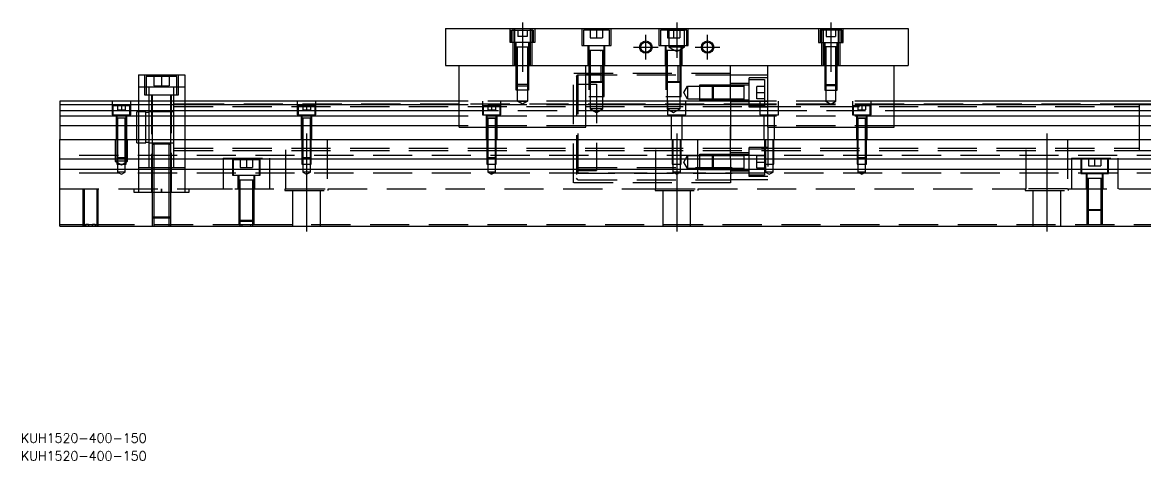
# Model space of a CAD drawing. Extents: x -12 to 605, y -293 to 77.
# Drawn here: x -12.1 to 352, y -292.5 to -150.4 of the extents above; entities that cross this region are included whole.
import ezdxf

# ---------------------------------------------------------------- set-up
doc = ezdxf.new("R2010")
doc.units = 0
doc.linetypes.add('CENTER', pattern=[50.8, 31.75, -6.35, 6.35, -6.35])
doc.linetypes.add('DASHED', pattern=[19.05, 12.7, -6.35])
doc.layers.get('0').update_dxf_attribs({"linetype": 'CONTINUOUS'})
doc.layers.add('CENTER', color=1, linetype='CENTER')
doc.styles.get("Standard").update_dxf_attribs({"font": 'txt.shx', "height": 3, "bigfont": 'bigfont.shx'})

# ---------------------------------------------------------------- blocks, each defined once
blk = doc.blocks.new('*U2')
at = {"color": 7, "linetype": 'CONTINUOUS'}
blk.add_text('KUH1520-400-150', height=3, dxfattribs=at).set_placement((-12.61, -292.5))
blk = doc.blocks.new('*U3')
at = {"color": 7, "linetype": 'CONTINUOUS'}
blk.add_text('KUH1520-400-150', height=3, dxfattribs=at).set_placement((-12.61, -286.72))

msp = doc.modelspace()

# ---------------------------------------------------------------- linework, layer by layer
at = {"color": 7, "linetype": 'CONTINUOUS'}
for p, q in [((125, -152.45), (275, -152.45)), ((125, -152.45), (125, -164.45)), ((275, -152.45), (275, -164.45)), ((25.5, -167.45), (25.5, -175.95)), ((25.5, -167.45), (40.5, -167.45)), ((40.5, -167.45), (40.5, -175.95)), ((125, -164.45), (275, -164.45)), ((129.5, -184.45), (129.5, -164.45)), ((170.5, -184.45), (170.5, -164.45)), ((217.5, -175.95), (217.5, -164.45)), ((217.5, -167.45), (229.5, -167.45)), ((229.5, -184.45), (229.5, -164.45)), ((270.5, -184.45), (270.5, -164.45)), ((129.5, -175.95), (0, -175.95)), ((0, -175.95), (0, -177.202272)), ((0, -177.202272), (0, -178.97668)), ((129.5, -177.202272), (0, -177.202272)), ((229.5, -175.95), (170.5, -175.95)), ((229.5, -177.202272), (170.5, -177.202272)), ((400, -175.95), (270.5, -175.95)), ((400, -177.202272), (270.5, -177.202272)), ((350, -184.249932), (350, -176.949994)), ((0, -178.97668), (129.5, -178.97668)), ((0, -178.97668), (0, -180.873076)), ((129.5, -180.873076), (0, -180.873076)), ((0, -180.873076), (0, -183.927372)), ((170.5, -178.97668), (229.5, -178.97668)), ((229.5, -180.873076), (170.5, -180.873076)), ((270.5, -178.97668), (400, -178.97668)), ((400, -180.873076), (270.5, -180.873076)), ((129.5, -183.927372), (0, -183.927372)), ((0, -183.927372), (0, -188.45)), ((129.5, -184.45), (170.5, -184.45)), ((229.5, -183.927372), (170.5, -183.927372)), ((229.5, -184.45), (270.5, -184.45)), ((400, -183.927372), (270.5, -183.927372)), ((350, -188.45), (350, -184.249932)), ((0, -194.75), (0, -188.45)), ((0, -188.45), (400, -188.45)), ((350, -191.950006), (350, -188.45)), ((400, -194.75), (0, -194.75)), ((0, -198.15), (0, -194.75)), ((0, -216.45), (0, -198.15)), ((400, -198.15), (0, -198.15)), ((0, -216.45), (400, -216.45))]:
    msp.add_line(p, q, dxfattribs=at)
at = {"color": 3, "linetype": 'DASHED'}
for p, q in [((146, -156.95), (146, -152.45)), ((147.000006, -152.95), (147.000006, -152.45)), ((147.5, -164.45), (147.5, -152.45)), ((152.5, -152.45), (152.5, -164.45)), ((152.999994, -152.45), (152.999994, -152.95)), ((154, -152.45), (154, -156.95)), ((169.25, -152.45), (169.25, -157.95)), ((178.75, -157.95), (178.75, -152.45)), ((194.25, -152.45), (194.25, -157.95)), ((197.5, -152.95), (197, -152.45)), ((202.5, -152.95), (203, -152.45)), ((203.75, -157.95), (203.75, -152.45)), ((246, -152.45), (246, -156.95)), ((247.000006, -152.45), (247.000006, -152.95)), ((247.5, -152.45), (247.5, -164.45)), ((252.5, -164.45), (252.5, -152.45)), ((252.999994, -152.95), (252.999994, -152.45)), ((254, -156.95), (254, -152.45)), ((146.5, -152.95), (153.5, -152.95)), ((146.5, -156.95), (146.5, -152.95)), ((147.000006, -156.95), (147.000006, -152.95)), ((148.5, -152.95), (148.5, -154.95)), ((150, -154.95), (148.5, -154.95)), ((150, -152.95), (150, -154.95)), ((151.5, -154.95), (150, -154.95)), ((151.5, -152.95), (151.5, -154.95)), ((152.999994, -152.95), (152.999994, -156.95)), ((153.5, -152.95), (153.5, -156.95)), ((178.25, -152.95), (169.75, -152.95)), ((169.75, -152.95), (169.75, -157.95)), ((172, -152.95), (172, -155.45)), ((172, -155.45), (174, -155.45)), ((174, -152.95), (174, -155.45)), ((174, -155.45), (176, -155.45)), ((176, -152.95), (176, -155.45)), ((178.25, -157.95), (178.25, -152.95)), ((203.25, -152.95), (194.75, -152.95)), ((194.75, -152.95), (194.75, -157.95)), ((197, -152.95), (197, -155.45)), ((197, -155.45), (199, -155.45)), ((197.5, -152.95), (197.5, -158.45)), ((197.5, -152.95), (202.5, -152.95)), ((199, -152.95), (199, -155.45)), ((199, -155.45), (201, -155.45)), ((200, -152.95), (200, -155.45)), ((201, -152.95), (201, -155.45)), ((202.5, -158.45), (202.5, -152.95)), ((203.25, -157.95), (203.25, -152.95)), ((253.5, -152.95), (246.5, -152.95)), ((246.5, -152.95), (246.5, -156.95)), ((247.000006, -152.95), (247.000006, -156.95)), ((248.5, -152.95), (248.5, -154.95)), ((248.5, -154.95), (250, -154.95)), ((250, -152.95), (250, -154.95)), ((250, -154.95), (251.5, -154.95)), ((251.5, -152.95), (251.5, -154.95)), ((252.999994, -156.95), (252.999994, -152.95)), ((253.5, -156.95), (253.5, -152.95)), ((154, -156.95), (146, -156.95)), ((147.000006, -164.45), (147.000006, -156.95)), ((147.75, -164.45), (147.75, -156.95)), ((147.999994, -158.35), (152.000006, -158.35)), ((147.999994, -158.35), (152.000006, -158.35)), ((147.999994, -158.35), (152.000006, -158.35)), ((148, -158.35), (148, -156.95)), ((148, -158.35), (148, -158.345)), ((148, -158.35), (148.216668, -158.35)), ((148, -158.355), (148, -158.35)), ((148, -164.45), (148, -158.35)), ((148.216668, -158.35), (151.783292, -158.35)), ((148.35, -164.45), (148.35, -158.35)), ((151.65, -158.35), (151.65, -164.45)), ((151.783292, -158.35), (152, -158.35)), ((152, -156.95), (152, -158.35)), ((152, -158.345), (152, -158.35)), ((152, -158.35), (152, -158.355)), ((152, -158.35), (152, -164.45)), ((152.25, -156.95), (152.25, -164.45)), ((152.999994, -156.95), (152.999994, -164.45)), ((169.25, -157.95), (178.75, -157.95)), ((171.25, -157.95), (171.25, -164.45)), ((171.5, -157.95), (171.5, -159.55)), ((171.757468, -159.55), (171.5, -159.55)), ((171.5, -159.55), (171.500006, -174.45)), ((176.242552, -159.55), (171.757468, -159.55)), ((171.9, -159.55), (171.9, -164.45)), ((175.242602, -159.55), (175.5, -159.55)), ((175.5, -159.55), (175.5, -159.545)), ((175.5, -159.555), (175.5, -159.55)), ((176.1, -164.45), (176.1, -159.55)), ((176.5, -159.55), (176.242552, -159.55)), ((176.5, -159.55), (176.5, -157.95)), ((176.5, -164.45), (176.5, -159.55)), ((176.75, -164.45), (176.75, -157.95)), ((194.25, -157.95), (203.75, -157.95)), ((196.25, -157.95), (196.25, -164.45)), ((196.5, -157.95), (196.5, -159.55)), ((196.757468, -159.55), (196.5, -159.55)), ((196.5, -159.55), (196.500006, -174.45)), ((201.242552, -159.55), (196.757468, -159.55)), ((196.9, -159.55), (196.9, -164.45)), ((202.5, -158.45), (197.5, -158.45)), ((197.5, -158.45), (200, -159.893376)), ((200, -159.893376), (202.5, -158.45)), ((200.242602, -159.55), (200.5, -159.55)), ((200.5, -159.55), (200.5, -159.545)), ((200.5, -159.555), (200.5, -159.55)), ((201.1, -164.45), (201.1, -159.55)), ((201.5, -159.55), (201.242552, -159.55)), ((201.5, -159.55), (201.5, -157.95)), ((201.5, -164.45), (201.5, -159.55)), ((201.75, -164.45), (201.75, -157.95)), ((246, -156.95), (254, -156.95)), ((247.000006, -156.95), (247.000006, -164.45)), ((247.75, -156.95), (247.75, -164.45)), ((252.000006, -158.35), (247.999994, -158.35)), ((252.000006, -158.35), (247.999994, -158.35)), ((252.000006, -158.35), (247.999994, -158.35)), ((248, -156.95), (248, -158.35)), ((248, -158.345), (248, -158.35)), ((248.216708, -158.35), (248, -158.35)), ((248, -158.35), (248, -158.355)), ((248, -158.35), (248, -164.45)), ((251.783332, -158.35), (248.216708, -158.35)), ((248.35, -158.35), (248.35, -164.45)), ((251.65, -164.45), (251.65, -158.35)), ((252, -158.35), (251.783332, -158.35)), ((252, -158.35), (252, -156.95)), ((252, -158.35), (252, -158.345)), ((252, -158.355), (252, -158.35)), ((252, -164.45), (252, -158.35)), ((252.25, -164.45), (252.25, -156.95)), ((252.999994, -164.45), (252.999994, -156.95)), ((27.5, -167.45), (27.5, -173.95)), ((38.5, -173.95), (38.5, -167.45)), ((148, -170.6), (148, -164.45)), ((148.000006, -170.600006), (148.000006, -164.45)), ((148.35, -170.95), (148.35, -164.45)), ((151.65, -164.45), (151.65, -170.95)), ((151.999994, -164.45), (151.999994, -170.600006)), ((152, -164.45), (152, -170.6)), ((166.5, -202.45), (166.5, -164.45)), ((217.5, -166.95), (166.5, -166.95)), ((167.5, -167.95), (168, -167.45)), ((168, -167.45), (217.5, -167.45)), ((168, -167.45), (168, -201.45)), ((170.9, -167.45), (170.5, -167.45)), ((175.1, -167.45), (170.9, -167.45)), ((171.9, -164.45), (171.9, -169.95)), ((175.5, -167.45), (175.1, -167.45)), ((175.499994, -169.550006), (175.499994, -164.45)), ((176.1, -169.95), (176.1, -164.45)), ((176.5, -169.55), (176.5, -164.45)), ((196.9, -164.45), (196.9, -169.95)), ((200.499994, -169.550006), (200.499994, -164.45)), ((201.1, -169.95), (201.1, -164.45)), ((201.5, -169.55), (201.5, -164.45)), ((248, -164.45), (248, -170.6)), ((248.000006, -164.45), (248.000006, -170.600006)), ((248.35, -164.45), (248.35, -170.95)), ((251.65, -170.95), (251.65, -164.45)), ((251.999994, -170.600006), (251.999994, -164.45)), ((252, -170.6), (252, -164.45)), ((38, -167.95), (28, -167.95)), ((28, -167.95), (28, -173.95)), ((30.5, -167.95), (30.5, -170.95)), ((30.5, -170.95), (33, -170.95)), ((33, -167.95), (33, -170.95)), ((33, -170.95), (35.5, -170.95)), ((35.5, -167.95), (35.5, -170.95)), ((38, -173.95), (38, -167.95)), ((152, -170.6), (148, -170.6)), ((148.35, -170.95), (148, -170.6)), ((148.000006, -172.45), (148.000006, -170.600006)), ((148.35, -170.95), (151.65, -170.95)), ((148.35, -172.45), (148.35, -170.95)), ((152, -170.6), (151.65, -170.95)), ((151.65, -170.95), (151.65, -172.45)), ((151.999994, -170.600006), (151.999994, -172.45)), ((167.5, -167.95), (167.5, -200.95)), ((167.5, -170.45), (174, -170.45)), ((171.5, -169.55), (176.5, -169.55)), ((171.5, -169.55), (171.9, -169.95)), ((176.1, -169.95), (171.9, -169.95)), ((171.9, -169.95), (171.9, -174.45)), ((174, -170.45), (174, -198.45)), ((176.1, -169.95), (176.5, -169.55)), ((176.1, -174.45), (176.1, -169.95)), ((176.499994, -174.45), (176.499994, -169.550006)), ((196.5, -169.55), (201.5, -169.55)), ((196.5, -169.55), (196.9, -169.95)), ((201.1, -169.95), (196.9, -169.95)), ((196.9, -169.95), (196.9, -174.45)), ((201.1, -169.95), (201.5, -169.55)), ((201.1, -174.45), (201.1, -169.95)), ((201.499994, -174.45), (201.499994, -169.550006)), ((202.287565, -173.2), (203.500001, -171.1)), ((203.500001, -171.1), (203.500001, -175.3)), ((203.500001, -171.1), (209.4, -171.1)), ((207.5, -175.699995), (207.5, -170.700004)), ((207.5, -170.700004), (212.4, -170.700004)), ((209.4, -171.1), (212, -171.1)), ((211.499979, -171.1), (211.899979, -170.7)), ((211.499979, -171.1), (211.499979, -175.3)), ((211.899979, -175.7), (211.899979, -170.7)), ((212, -171.1), (221.9, -171.100001)), ((212.4, -170.700004), (223.5, -170.700004)), ((223.5, -170.200001), (217.5, -170.200001)), ((221.9, -175.7), (221.9, -170.7)), ((223.5, -177.950001), (223.5, -168.450001)), ((229.5, -168.450001), (223.5, -168.450001)), ((223.5, -168.95), (228.5, -168.95)), ((228.5, -168.95), (228.5, -177.45)), ((248, -170.6), (252, -170.6)), ((248, -170.6), (248.35, -170.95)), ((248.000006, -170.600006), (248.000006, -172.45)), ((251.65, -170.95), (248.35, -170.95)), ((248.35, -170.95), (248.35, -172.45)), ((251.65, -170.95), (252, -170.6)), ((251.65, -172.45), (251.65, -170.95)), ((251.999994, -172.45), (251.999994, -170.600006)), ((29, -171.45), (25.5, -171.45)), ((27.5, -173.95), (38.5, -173.95)), ((29, -173.95), (29, -171.45)), ((37, -171.45), (29, -171.45)), ((29, -175.95), (29, -173.95)), ((29.75, -173.95), (29.75, -205.45)), ((30, -173.95), (30, -175.95)), ((36, -175.95), (36, -173.95)), ((36.25, -205.45), (36.25, -173.95)), ((37, -173.95), (37, -171.45)), ((40.5, -171.45), (37, -171.45)), ((37, -175.95), (37, -173.95)), ((151.999994, -172.45), (148.000006, -172.45)), ((148.35, -175.95), (148.35, -172.45)), ((151.65, -172.45), (151.65, -175.95)), ((171.500006, -174.45), (176.499994, -174.45)), ((171.9, -174.45), (171.9, -178.45)), ((176.1, -178.45), (176.1, -174.45)), ((196.500006, -174.45), (201.499994, -174.45)), ((196.9, -174.45), (196.9, -178.45)), ((201.1, -178.45), (201.1, -174.45)), ((203.500001, -175.3), (202.287565, -173.2)), ((226, -175.2), (226, -171.2)), ((228.5, -171.2), (226, -171.2)), ((226, -173.2), (228.5, -173.2)), ((248.000006, -172.45), (251.999994, -172.45)), ((248.35, -172.45), (248.35, -175.95)), ((251.65, -175.95), (251.65, -172.45)), ((17, -175.95), (17, -180.45)), ((22.75, -177.45), (17.25, -177.45)), ((17.25, -177.45), (17.25, -180.45)), ((18.75, -177.45), (18.75, -178.75)), ((20, -177.45), (20, -178.75)), ((21.25, -177.45), (21.25, -178.75)), ((22.75, -180.45), (22.75, -177.45)), ((23, -180.45), (23, -175.95)), ((25.5, -175.95), (25.5, -188.45)), ((29, -184.45), (29, -175.95)), ((30, -175.95), (30, -188.45)), ((36, -188.45), (36, -175.95)), ((37, -184.45), (37, -175.95)), ((40.5, -176.95), (37, -176.95)), ((37, -177.7), (349.99, -177.7)), ((40.5, -175.95), (40.5, -188.45)), ((129.5, -176.95), (40.5, -176.95)), ((77, -175.95), (77, -180.45)), ((82.75, -177.45), (77.25, -177.45)), ((77.25, -177.45), (77.25, -180.45)), ((78.75, -177.45), (78.75, -178.75)), ((80, -177.45), (80, -178.75)), ((81.25, -177.45), (81.25, -178.75)), ((82.75, -180.45), (82.75, -177.45)), ((83, -180.45), (83, -175.95)), ((170.5, -175.95), (129.5, -175.95)), ((184, -176.95), (129.5, -176.95)), ((170.5, -177.202272), (129.5, -177.202272)), ((137, -175.95), (137, -180.45)), ((142.75, -177.45), (137.25, -177.45)), ((137.25, -177.45), (137.25, -180.45)), ((138.75, -177.45), (138.75, -178.75)), ((140, -177.45), (140, -178.75)), ((141.25, -177.45), (141.25, -178.75)), ((142.75, -180.45), (142.75, -177.45)), ((143, -180.45), (143, -175.95)), ((148.35, -175.95), (151.65, -175.95)), ((150, -176.902628), (148.35, -175.95)), ((151.65, -175.95), (150, -176.902628)), ((176.65, -175.95), (173.35, -175.95)), ((228, -176.95), (184, -176.95)), ((197, -175.95), (197, -180.45)), ((203, -180.45), (203, -175.95)), ((209.4, -175.3), (203.66115, -175.3)), ((212.4, -175.699994), (207.5, -175.699994)), ((212, -175.3), (209.4, -175.3)), ((211.899979, -175.7), (211.499979, -175.3)), ((221.9, -175.3), (212, -175.3)), ((223.5, -175.699994), (212.4, -175.699994)), ((217.5, -175.95), (217.5, -201.45)), ((223.5, -176.200001), (217.5, -176.200001)), ((221.9, -175.442602), (221.9, -175.7)), ((223.35, -175.95), (229.5, -175.95)), ((228.5, -177.45), (223.5, -177.45)), ((229.5, -177.950001), (223.5, -177.950001)), ((228.5, -175.2), (226, -175.2)), ((270.5, -175.95), (226.65, -175.95)), ((227, -175.95), (227, -180.45)), ((270.5, -176.95), (228, -176.95)), ((270.5, -177.202272), (229.5, -177.202272)), ((233, -180.45), (233, -175.95)), ((251.65, -175.95), (248.35, -175.95)), ((248.35, -175.95), (250, -176.902628)), ((250, -176.902628), (251.65, -175.95)), ((257, -175.95), (257, -180.45)), ((262.75, -177.45), (257.25, -177.45)), ((257.25, -177.45), (257.25, -180.45)), ((258.75, -177.45), (258.75, -178.75)), ((260, -177.45), (260, -178.75)), ((261.25, -177.45), (261.25, -178.75)), ((262.75, -180.45), (262.75, -177.45)), ((263, -180.45), (263, -175.95)), ((350, -176.95), (270.5, -176.95)), ((350, -176.95), (349.995, -176.95)), ((350, -177.498872), (350, -176.95)), ((350.005, -176.95), (350, -176.95)), ((355, -176.95), (350, -176.95)), ((350, -184.249934), (350, -177.498872)), ((17, -180.45), (23, -180.45)), ((18.25, -180.45), (18.25, -188.45)), ((19.998804, -181.45), (18.499994, -181.45)), ((18.5, -180.45), (18.5, -181.45)), ((18.5, -181.445), (18.5, -181.45)), ((18.624678, -181.45), (18.5, -181.45)), ((18.5, -181.45), (18.5, -181.455)), ((18.5, -181.45), (18.5, -188.45)), ((19.998804, -181.45), (18.624678, -181.45)), ((18.75, -178.75), (20, -178.75)), ((18.75, -181.45), (18.75, -188.45)), ((21.500006, -181.45), (19.998804, -181.45)), ((21.37533, -181.45), (19.998804, -181.45)), ((20, -178.75), (21.25, -178.75)), ((21.25, -188.45), (21.25, -181.45)), ((21.5, -181.45), (21.37533, -181.45)), ((21.5, -181.45), (21.5, -180.45)), ((21.5, -181.45), (21.5, -181.445)), ((21.5, -181.455), (21.5, -181.45)), ((21.5, -188.45), (21.5, -181.45)), ((21.75, -188.45), (21.75, -180.45)), ((25, -184.45), (25, -179.45)), ((25.5, -179.45), (25, -179.45)), ((27.85, -179.45), (25.5, -179.45)), ((27.85, -184.45), (27.85, -179.45)), ((29, -179.65), (27.85, -179.65)), ((30, -179.45), (29, -179.45)), ((36, -179.45), (30, -179.45)), ((37, -179.45), (36, -179.45)), ((77, -180.45), (83, -180.45)), ((78.25, -180.45), (78.25, -188.45)), ((79.998804, -181.45), (78.499994, -181.45)), ((81.500006, -181.45), (78.499994, -181.45)), ((78.5, -180.45), (78.5, -181.45)), ((78.5, -181.445), (78.5, -181.45)), ((78.624678, -181.45), (78.5, -181.45)), ((78.5, -181.45), (78.5, -181.455)), ((78.5, -181.45), (78.5, -188.45)), ((79.998804, -181.45), (78.624678, -181.45)), ((78.75, -178.75), (80, -178.75)), ((78.75, -181.45), (78.75, -188.45)), ((81.500006, -181.45), (79.998804, -181.45)), ((81.37533, -181.45), (79.998804, -181.45)), ((80, -178.75), (81.25, -178.75)), ((81.25, -188.45), (81.25, -181.45)), ((81.5, -181.45), (81.37533, -181.45)), ((81.5, -181.45), (81.5, -180.45)), ((81.5, -181.45), (81.5, -181.445)), ((81.5, -181.455), (81.5, -181.45)), ((81.5, -188.45), (81.5, -181.45)), ((81.75, -188.45), (81.75, -180.45)), ((129.5, -178.97668), (170.5, -178.97668)), ((170.5, -180.873076), (129.5, -180.873076)), ((137, -180.45), (143, -180.45)), ((138.25, -180.45), (138.25, -188.45)), ((141.500006, -181.45), (138.499994, -181.45)), ((139.998804, -181.45), (138.499994, -181.45)), ((138.5, -180.45), (138.5, -181.45)), ((138.5, -181.445), (138.5, -181.45)), ((138.5, -181.45), (138.62467, -181.45)), ((138.624678, -181.45), (138.5, -181.45)), ((138.5, -181.45), (138.5, -181.455)), ((138.5, -181.45), (138.5, -188.45)), ((138.62467, -181.45), (141.375392, -181.45)), ((139.998804, -181.45), (138.624678, -181.45)), ((138.75, -178.75), (140, -178.75)), ((138.75, -181.45), (138.75, -188.45)), ((141.500006, -181.45), (139.998804, -181.45)), ((141.37533, -181.45), (139.998804, -181.45)), ((140, -178.75), (141.25, -178.75)), ((141.25, -188.45), (141.25, -181.45)), ((141.5, -181.45), (141.37533, -181.45)), ((141.375392, -181.45), (141.5, -181.45)), ((141.5, -181.45), (141.5, -180.45)), ((141.5, -181.45), (141.5, -181.445)), ((141.5, -181.455), (141.5, -181.45)), ((141.5, -188.45), (141.5, -181.45)), ((141.75, -188.45), (141.75, -180.45)), ((176.1, -178.45), (171.9, -178.45)), ((171.9, -178.45), (174, -179.662436)), ((174, -179.662436), (176.1, -178.45)), ((201.1, -178.45), (196.9, -178.45)), ((196.9, -178.45), (199, -179.662436)), ((197, -180.45), (203, -180.45)), ((198.25, -180.45), (198.25, -188.45)), ((199, -179.662436), (201.1, -178.45)), ((201.75, -188.45), (201.75, -180.45)), ((227, -180.45), (233, -180.45)), ((228.25, -180.45), (228.25, -188.45)), ((229.5, -178.97668), (270.5, -178.97668)), ((270.5, -180.873076), (229.5, -180.873076)), ((231.75, -188.45), (231.75, -180.45)), ((257, -180.45), (263, -180.45)), ((258.25, -180.45), (258.25, -188.45)), ((261.500006, -181.45), (258.499994, -181.45)), ((259.998804, -181.45), (258.499994, -181.45)), ((258.5, -180.45), (258.5, -181.45)), ((258.5, -181.445), (258.5, -181.45)), ((258.5, -181.45), (258.62467, -181.45)), ((258.624678, -181.45), (258.5, -181.45)), ((258.5, -181.45), (258.5, -181.455)), ((258.5, -181.45), (258.5, -188.45)), ((258.62467, -181.45), (261.375392, -181.45)), ((259.998804, -181.45), (258.624678, -181.45)), ((258.75, -178.75), (260, -178.75)), ((258.75, -181.45), (258.75, -188.45)), ((261.500006, -181.45), (259.998804, -181.45)), ((261.37533, -181.45), (259.998804, -181.45)), ((260, -178.75), (261.25, -178.75)), ((261.25, -188.45), (261.25, -181.45)), ((261.5, -181.45), (261.37533, -181.45)), ((261.375392, -181.45), (261.5, -181.45)), ((261.5, -181.45), (261.5, -180.45)), ((261.5, -181.45), (261.5, -181.445)), ((261.5, -181.455), (261.5, -181.45)), ((261.5, -188.45), (261.5, -181.45)), ((261.75, -188.45), (261.75, -180.45)), ((25, -188.45), (25, -184.45)), ((27.85, -188.45), (27.85, -184.45)), ((29, -188.45), (29, -184.45)), ((37, -188.45), (37, -184.45)), ((170.5, -183.927372), (129.5, -183.927372)), ((217.5, -188.45), (217.5, -184.45)), ((270.5, -183.927372), (229.5, -183.927372)), ((229.5, -184.45), (229.5, -201.45)), ((350, -184.650056), (350, -184.249934)), ((350, -188.45023), (350, -184.650056)), ((18, -188.45), (18, -195.45)), ((18.5, -188.45), (18.5, -194.2)), ((18.500006, -188.45), (18.500002, -194.2)), ((18.75, -188.45), (18.75, -194.45)), ((21.25, -194.45), (21.25, -188.45)), ((21.499998, -194.2), (21.499994, -188.45)), ((21.5, -194.2), (21.5, -188.45)), ((22, -195.45), (22, -188.45)), ((25, -189.45), (25, -188.45)), ((25.5, -188.45), (25.5, -194.75)), ((27.85, -189.45), (27.85, -188.45)), ((27.85, -189.25), (29, -189.25)), ((29, -194.75), (29, -188.45)), ((30, -188.45), (30, -189.95)), ((36, -189.95), (36, -188.45)), ((37, -194.75), (37, -188.45)), ((40.5, -188.45), (40.5, -194.75)), ((73.291796, -204.45), (73.291796, -188.45)), ((78.5, -188.45), (78.5, -194.2)), ((78.500006, -188.45), (78.500002, -194.2)), ((78.75, -188.45), (78.75, -194.45)), ((81.25, -194.45), (81.25, -188.45)), ((81.499998, -194.2), (81.499994, -188.45)), ((81.5, -194.2), (81.5, -188.45)), ((86.708204, -188.45), (86.708204, -204.45)), ((138.5, -188.45), (138.5, -194.2)), ((138.500006, -188.45), (138.500002, -194.2)), ((138.75, -188.45), (138.75, -194.45)), ((141.25, -194.45), (141.25, -188.45)), ((141.499998, -194.2), (141.499994, -188.45)), ((141.5, -194.2), (141.5, -188.45)), ((193.291796, -204.45), (193.291796, -188.45)), ((198.500006, -188.45), (198.500006, -194.75)), ((198.75, -188.45), (198.75, -196.45)), ((201.25, -196.45), (201.25, -188.45)), ((201.499994, -194.75), (201.499994, -188.45)), ((206.708204, -188.45), (206.708204, -204.45)), ((217.5, -194.75), (217.5, -188.45)), ((228.500006, -188.45), (228.500006, -194.75)), ((228.500006, -188.45), (228.500006, -194.75)), ((228.75, -188.45), (228.75, -196.45)), ((231.25, -196.45), (231.25, -188.45)), ((231.499994, -194.75), (231.499994, -188.45)), ((258.5, -188.45), (258.5, -194.2)), ((258.500006, -188.45), (258.500002, -194.2)), ((258.75, -188.45), (258.75, -194.45)), ((261.25, -194.45), (261.25, -188.45)), ((261.499998, -194.2), (261.499994, -188.45)), ((261.5, -194.2), (261.5, -188.45)), ((313.291796, -204.45), (313.291796, -188.45)), ((326.708204, -188.45), (326.708204, -204.45)), ((350, -191.400962), (350, -188.45023)), ((25, -189.45), (25.5, -189.45)), ((25.5, -189.45), (27.85, -189.45)), ((29, -189.45), (30, -189.45)), ((36.000006, -189.95), (29.999994, -189.95)), ((36.000006, -189.95), (29.999994, -189.95)), ((36.000006, -189.95), (29.999994, -189.95)), ((30, -189.45), (36, -189.45)), ((30, -189.945), (30, -189.95)), ((30, -189.95), (30.34965, -189.95)), ((30.349602, -189.95), (30, -189.95)), ((30, -189.95), (30, -189.955)), ((30, -189.95), (30, -194.75)), ((35.65035, -189.95), (30.349602, -189.95)), ((30.5, -189.95), (30.5, -194.75)), ((35.5, -194.75), (35.5, -189.95)), ((35.650204, -189.95), (36, -189.95)), ((36, -189.95), (35.65035, -189.95)), ((36, -189.45), (37, -189.45)), ((36, -189.95), (36, -189.945)), ((36, -189.955), (36, -189.95)), ((36, -194.75), (36, -189.95)), ((37, -191.2), (349.99, -191.2)), ((37, -191.95), (349.99, -191.95)), ((223.5, -192.700001), (217.5, -192.700001)), ((223.5, -200.450001), (223.5, -190.950001)), ((229.5, -190.950001), (223.5, -190.950001)), ((223.5, -191.45), (228.5, -191.45)), ((228.5, -191.45), (228.5, -199.95)), ((349.995, -191.95), (350, -191.95)), ((350, -191.949332), (350, -191.400962)), ((350, -191.95), (350, -191.949332)), ((350, -191.95), (350.005, -191.95)), ((350, -191.95), (355, -191.95)), ((400, -193.6), (0, -193.6)), ((22, -195.45), (18, -195.45)), ((18, -195.45), (20, -196.6047)), ((18.5, -194.2), (21.5, -194.2)), ((18.5, -194.2), (18.75, -194.45)), ((18.500002, -194.2), (18.500006, -194.75)), ((18.500006, -194.75), (18.500006, -196.45)), ((18.500006, -196.45), (21.499994, -196.45)), ((21.25, -194.45), (18.75, -194.45)), ((18.75, -194.45), (18.75, -196.45)), ((18.75, -196.45), (18.75, -198.95)), ((20, -196.6047), (22, -195.45)), ((21.25, -194.45), (21.5, -194.2)), ((21.25, -196.45), (21.25, -194.45)), ((21.25, -198.95), (21.25, -196.45)), ((21.499994, -194.75), (21.499998, -194.2)), ((21.499994, -196.45), (21.499994, -194.75)), ((25.5, -194.75), (25.5, -198.15)), ((29, -197.45), (29, -194.75)), ((30, -194.75), (30, -198.15)), ((30.5, -194.75), (30.5, -198.15)), ((35.5, -198.15), (35.5, -194.75)), ((36, -198.15), (36, -194.75)), ((37, -197.45), (37, -194.75)), ((40.5, -194.75), (40.5, -198.15)), ((53, -194.45), (53, -194.75)), ((53, -194.45), (68, -194.45)), ((53, -194.75), (53, -198.15)), ((56, -194.45), (56, -199.95)), ((64.75, -194.95), (56.25, -194.95)), ((56.25, -194.95), (56.25, -198.15)), ((58.5, -194.95), (58.5, -197.45)), ((60.5, -194.95), (60.5, -197.45)), ((62.5, -194.95), (62.5, -197.45)), ((64.75, -198.15), (64.75, -194.95)), ((65, -199.95), (65, -194.45)), ((68, -194.45), (68, -194.75)), ((68, -194.75), (68, -198.15)), ((78.5, -194.2), (81.5, -194.2)), ((78.5, -194.2), (78.75, -194.45)), ((78.500002, -194.2), (78.500006, -194.75)), ((78.500006, -194.75), (78.500006, -196.45)), ((78.500006, -196.45), (81.499994, -196.45)), ((81.25, -194.45), (78.75, -194.45)), ((78.75, -194.45), (78.75, -196.45)), ((78.75, -196.45), (78.75, -198.95)), ((81.25, -194.45), (81.5, -194.2)), ((81.25, -196.45), (81.25, -194.45)), ((81.25, -198.95), (81.25, -196.45)), ((81.499994, -194.75), (81.499998, -194.2)), ((81.499994, -196.45), (81.499994, -194.75)), ((138.5, -194.2), (141.5, -194.2)), ((138.5, -194.2), (138.75, -194.45)), ((138.500002, -194.2), (138.500006, -194.75)), ((138.500006, -194.75), (138.500006, -196.45)), ((138.500006, -196.45), (141.499994, -196.45)), ((141.25, -194.45), (138.75, -194.45)), ((138.75, -194.45), (138.75, -196.45)), ((138.75, -196.45), (138.75, -198.95)), ((141.25, -194.45), (141.5, -194.2)), ((141.25, -196.45), (141.25, -194.45)), ((141.25, -198.95), (141.25, -196.45)), ((141.499994, -194.75), (141.499998, -194.2)), ((141.499994, -196.45), (141.499994, -194.75)), ((198.500006, -194.75), (198.500006, -196.45)), ((198.500006, -196.45), (201.499994, -196.45)), ((198.75, -196.45), (198.75, -198.95)), ((201.25, -198.95), (201.25, -196.45)), ((201.499994, -196.45), (201.499994, -194.75)), ((202.287565, -195.7), (203.500001, -193.6)), ((203.500001, -197.8), (202.287565, -195.7)), ((203.500001, -193.6), (203.500001, -197.8)), ((203.500001, -193.6), (209.4, -193.6)), ((207.5, -198.199995), (207.5, -193.200004)), ((207.5, -193.200004), (212.4, -193.200004)), ((209.4, -193.6), (212, -193.6)), ((211.499979, -193.6), (211.899979, -193.2)), ((211.499979, -193.6), (211.499979, -197.8)), ((211.899979, -198.2), (211.899979, -193.2)), ((212, -193.6), (221.9, -193.600001)), ((212.4, -193.200004), (223.5, -193.200004)), ((221.9, -198.2), (221.9, -193.2)), ((226, -197.7), (226, -193.7)), ((228.5, -193.7), (226, -193.7)), ((226, -195.7), (228.5, -195.7)), ((228.500006, -194.75), (228.500006, -196.45)), ((228.500006, -194.75), (228.500006, -196.45)), ((228.500006, -196.45), (231.499994, -196.45)), ((228.75, -196.45), (228.75, -198.95)), ((231.25, -198.95), (231.25, -196.45)), ((231.499994, -196.45), (231.499994, -194.75)), ((258.5, -194.2), (261.5, -194.2)), ((258.5, -194.2), (258.75, -194.45)), ((258.500002, -194.2), (258.500006, -194.75)), ((258.500006, -194.75), (258.500006, -196.45)), ((258.500006, -196.45), (261.499994, -196.45)), ((261.25, -194.45), (258.75, -194.45)), ((258.75, -194.45), (258.75, -196.45)), ((258.75, -196.45), (258.75, -198.95)), ((261.25, -194.45), (261.5, -194.2)), ((261.25, -196.45), (261.25, -194.45)), ((261.25, -198.95), (261.25, -196.45)), ((261.499994, -194.75), (261.499998, -194.2)), ((261.499994, -196.45), (261.499994, -194.75)), ((328, -194.45), (343, -194.45)), ((328, -194.45), (328, -194.75)), ((328, -194.75), (328, -198.15)), ((331, -194.45), (331, -199.45)), ((331.25, -194.45), (331.25, -194.75)), ((331.25, -194.75), (331.25, -198.15)), ((333.5, -194.45), (333.5, -196.95)), ((335.5, -194.45), (335.5, -196.95)), ((337.5, -194.45), (337.5, -196.95)), ((339.75, -194.75), (339.75, -194.45)), ((339.75, -198.15), (339.75, -194.75)), ((340, -199.45), (340, -194.45)), ((343, -194.45), (343, -194.75)), ((343, -194.75), (343, -198.15)), ((400, -199.3), (0, -199.3)), ((21.25, -198.95), (18.75, -198.95)), ((18.75, -198.95), (20, -199.671688)), ((20, -199.671688), (21.25, -198.95)), ((25.5, -197.45), (29, -197.45)), ((25.5, -198.15), (25.5, -205.45)), ((29, -197.45), (30, -197.45)), ((30, -197.45), (30.5, -197.45)), ((30, -198.15), (30, -205.45)), ((30.5, -197.45), (35.5, -197.45)), ((30.5, -198.15), (30.5, -205.45)), ((35.5, -197.45), (36, -197.45)), ((35.5, -205.45), (35.5, -198.15)), ((36, -197.45), (37, -197.45)), ((36, -205.45), (36, -198.15)), ((37, -197.45), (40.5, -197.45)), ((40.5, -198.15), (40.5, -205.45)), ((53, -198.15), (53, -204.45)), ((56, -199.95), (65, -199.95)), ((56.25, -198.15), (56.25, -199.95)), ((57.75, -199.95), (57.75, -204.45)), ((58, -199.95), (58, -201.55)), ((58.5, -197.45), (60.5, -197.45)), ((60.5, -197.45), (62.5, -197.45)), ((63, -201.55), (63, -199.95)), ((63.25, -204.45), (63.25, -199.95)), ((64.75, -199.95), (64.75, -198.15)), ((68, -198.15), (68, -204.45)), ((81.25, -198.95), (78.75, -198.95)), ((78.75, -198.95), (80, -199.671688)), ((80, -199.671688), (81.25, -198.95)), ((141.25, -198.95), (138.75, -198.95)), ((138.75, -198.95), (140, -199.671688)), ((140, -199.671688), (141.25, -198.95)), ((167.5, -198.45), (174, -198.45)), ((168, -197.45), (218, -197.45)), ((168, -198.15), (168, -197.45)), ((218, -199.458332), (168, -199.458332)), ((201.25, -198.95), (198.75, -198.95)), ((198.75, -198.95), (200, -199.671688)), ((200, -199.671688), (201.25, -198.95)), ((209.4, -197.8), (203.500001, -197.8)), ((212.4, -198.199994), (207.5, -198.199994)), ((212, -197.8), (209.4, -197.8)), ((211.899979, -198.2), (211.499979, -197.8)), ((221.9, -197.8), (212, -197.8)), ((223.5, -198.199994), (212.4, -198.199994)), ((217.5, -198.15), (217.5, -202.45)), ((223.5, -198.700001), (217.5, -198.700001)), ((221.9, -197.942602), (221.9, -198.2)), ((228.5, -199.95), (223.5, -199.95)), ((228.5, -197.7), (226, -197.7)), ((231.25, -198.95), (228.75, -198.95)), ((228.75, -198.95), (230, -199.671688)), ((230, -199.671688), (231.25, -198.95)), ((261.25, -198.95), (258.75, -198.95)), ((258.75, -198.95), (260, -199.671688)), ((260, -199.671688), (261.25, -198.95)), ((328, -198.15), (328, -204.45)), ((331, -199.45), (340, -199.45)), ((331.25, -198.15), (331.25, -199.45)), ((332.75, -199.45), (332.75, -204.45)), ((333, -199.45), (333, -201.05)), ((333.5, -196.95), (335.5, -196.95)), ((335.5, -196.95), (337.5, -196.95)), ((338, -201.05), (338, -199.45)), ((338.25, -204.45), (338.25, -199.45)), ((339.75, -199.45), (339.75, -198.15)), ((343, -198.15), (343, -204.45)), ((63.000006, -201.55), (57.999994, -201.55)), ((63.000006, -201.55), (57.999994, -201.55)), ((58, -201.545), (58, -201.55)), ((58.257468, -201.55), (58, -201.55)), ((58, -201.55), (58, -201.555)), ((58, -201.55), (58, -204.45)), ((62.742552, -201.55), (58.257468, -201.55)), ((58.4, -201.55), (58.4, -204.45)), ((62.6, -204.45), (62.6, -201.55)), ((63, -201.55), (62.742552, -201.55)), ((63, -201.55), (63, -201.545)), ((63, -201.555), (63, -201.55)), ((63, -204.45), (63, -201.55)), ((217.5, -202.45), (166.5, -202.45)), ((168, -201.45), (167.5, -200.95)), ((168, -201.45), (217.5, -201.45)), ((229.5, -201.45), (217.5, -201.45)), ((229.5, -200.450001), (223.5, -200.450001)), ((338.000006, -201.05), (332.999994, -201.05)), ((338.000006, -201.05), (332.999994, -201.05)), ((338.000006, -201.05), (332.999994, -201.05)), ((333, -201.045), (333, -201.05)), ((333, -201.05), (333.257448, -201.05)), ((333.257468, -201.05), (333, -201.05)), ((333, -201.05), (333, -201.055)), ((333, -201.05), (333, -204.45)), ((337.742552, -201.05), (333.257468, -201.05)), ((333.4, -201.05), (333.4, -204.45)), ((337.6, -204.45), (337.6, -201.05)), ((338, -201.05), (337.742552, -201.05)), ((337.742602, -201.05), (338, -201.05)), ((338, -201.05), (338, -201.045)), ((338, -201.055), (338, -201.05)), ((338, -204.45), (338, -201.05)), ((0, -204.45), (43.291796, -204.45)), ((7.500006, -204.45), (7.500006, -216.45)), ((7.9, -204.45), (12.1, -204.45)), ((7.9, -204.45), (7.9, -216.45)), ((12.1, -216.45), (12.1, -204.45)), ((12.499994, -216.45), (12.499994, -204.45)), ((24, -204.45), (24, -205.45)), ((24, -205.45), (33, -205.45)), ((30, -205.45), (30, -213.45)), ((30.000006, -205.45), (30.000006, -213.450006)), ((30.5, -205.45), (30.5, -213.95)), ((33, -204.45), (33, -205.45)), ((33, -205.45), (33, -204.45)), ((33, -205.45), (42, -205.45)), ((35.5, -213.95), (35.5, -205.45)), ((35.999994, -213.450006), (35.999994, -205.45)), ((36, -213.45), (36, -205.45)), ((42, -205.45), (42, -204.45)), ((43.291796, -204.45), (56.708204, -204.45)), ((56.708204, -204.45), (73.291796, -204.45)), ((58, -204.45), (58, -214.55)), ((58.000006, -204.45), (58.000006, -214.550006)), ((58.4, -204.45), (58.4, -214.95)), ((62.6, -214.95), (62.6, -204.45)), ((62.999994, -214.550006), (62.999994, -204.45)), ((63, -214.55), (63, -204.45)), ((73, -204.45), (73, -204.95)), ((73, -204.95), (87, -204.95)), ((73.291796, -204.45), (87, -204.45)), ((75.5, -204.95), (75.5, -216.45)), ((84.5, -216.45), (84.5, -204.95)), ((87, -204.95), (87, -204.45)), ((87, -204.45), (193.291796, -204.45)), ((193, -204.45), (193, -204.95)), ((193, -204.95), (207, -204.95)), ((193.291796, -204.45), (206.708204, -204.45)), ((195.5, -204.95), (195.5, -216.45)), ((204.5, -216.45), (204.5, -204.95)), ((207, -204.45), (313.291796, -204.45)), ((207, -204.95), (207, -204.45)), ((313, -204.45), (313, -204.95)), ((313, -204.95), (327, -204.95)), ((326.708204, -204.45), (313.291796, -204.45)), ((315.5, -204.95), (315.5, -216.45)), ((324.5, -216.45), (324.5, -204.95)), ((326.708204, -204.45), (343.291796, -204.45)), ((327, -204.95), (327, -204.45)), ((333, -204.45), (333, -211.05)), ((333.000006, -204.45), (333.000006, -211.050006)), ((333.4, -204.45), (333.4, -211.45)), ((337.6, -211.45), (337.6, -204.45)), ((337.999994, -211.050006), (337.999994, -204.45)), ((338, -211.05), (338, -204.45)), ((343.291796, -204.45), (356.708204, -204.45)), ((333, -211.05), (338, -211.05)), ((333, -211.05), (333.4, -211.45)), ((333.000006, -211.050006), (333.000006, -215.95)), ((337.6, -211.45), (338, -211.05)), ((337.999994, -215.95), (337.999994, -211.050006)), ((30, -213.45), (36, -213.45)), ((30, -213.45), (30.5, -213.95)), ((30.000006, -213.450006), (30.000006, -216.45)), ((35.5, -213.95), (30.5, -213.95)), ((30.5, -213.95), (30.5, -216.45)), ((35.5, -213.95), (36, -213.45)), ((35.5, -216.45), (35.5, -213.95)), ((35.999994, -216.45), (35.999994, -213.450006)), ((58, -214.55), (63, -214.55)), ((58, -214.55), (58.4, -214.95)), ((58.000006, -214.550006), (58.000006, -215.95)), ((62.6, -214.95), (63, -214.55)), ((62.999994, -215.95), (62.999994, -214.550006)), ((337.6, -211.45), (333.4, -211.45)), ((333.4, -211.45), (333.4, -215.95)), ((337.6, -215.95), (337.6, -211.45)), ((0, -215.95), (8.500008, -215.95)), ((9.359688, -215.95), (8.500008, -215.95)), ((8.500008, -216.45), (8.500008, -215.95)), ((8.500008, -215.95), (9.359688, -215.95)), ((9.359688, -215.95), (10.640312, -215.95)), ((9.359688, -215.95), (9.359688, -216.45)), ((11.499992, -215.95), (10.640312, -215.95)), ((10.640312, -216.45), (10.640312, -215.95)), ((10.640312, -215.95), (11.499992, -215.95)), ((11.499992, -215.95), (11.499992, -216.45)), ((11.499992, -215.95), (58.500006, -215.95)), ((58.500006, -215.95), (58.000006, -215.95)), ((62.6, -214.95), (58.4, -214.95)), ((58.4, -214.95), (58.4, -215.95)), ((58.500006, -216.45), (58.500006, -215.95)), ((58.500006, -215.95), (59.030306, -215.95)), ((59.030306, -215.95), (61.969694, -215.95)), ((59.030306, -215.95), (59.030306, -216.45)), ((61.969694, -216.45), (61.969694, -215.95)), ((61.969694, -215.95), (62.499994, -215.95)), ((62.999994, -215.95), (62.499994, -215.95)), ((62.499994, -215.95), (62.499994, -216.45)), ((62.499994, -215.95), (400, -215.95)), ((62.6, -215.95), (62.6, -214.95))]:
    msp.add_line(p, q, dxfattribs=at)
at = {"color": 3, "linetype": 'CONTINUOUS'}
for centre in [(190, -158.45), (210, -158.45)]:
    msp.add_circle(centre, 2, dxfattribs=at)
at = {"color": 7, "linetype": 'CONTINUOUS'}
for centre in [(190, -158.45), (210, -158.45)]:
    msp.add_circle(centre, 1.65, dxfattribs=at)
at = {"layer": 'CENTER', "color": 1, "linetype": 'CENTER'}
for p, q in [((150, -150.45), (150, -166.45)), ((200, -150.45), (200, -161.893376)), ((250, -150.45), (250, -166.45)), ((190, -162.45), (190, -154.45)), ((210, -162.45), (210, -154.45)), ((186, -158.45), (194, -158.45)), ((206, -158.45), (214, -158.45)), ((80, -186.45), (80, -218.45)), ((200, -186.45), (200, -218.45)), ((320, -186.45), (320, -218.45))]:
    msp.add_line(p, q, dxfattribs=at)

# ---------------------------------------------------------------- block references
at = {"color": 7, "linetype": 'CONTINUOUS'}
for name in ['*U3', '*U2']:
    msp.add_blockref(name, (0, 0), dxfattribs=at)

doc.saveas('drawing.dxf')
